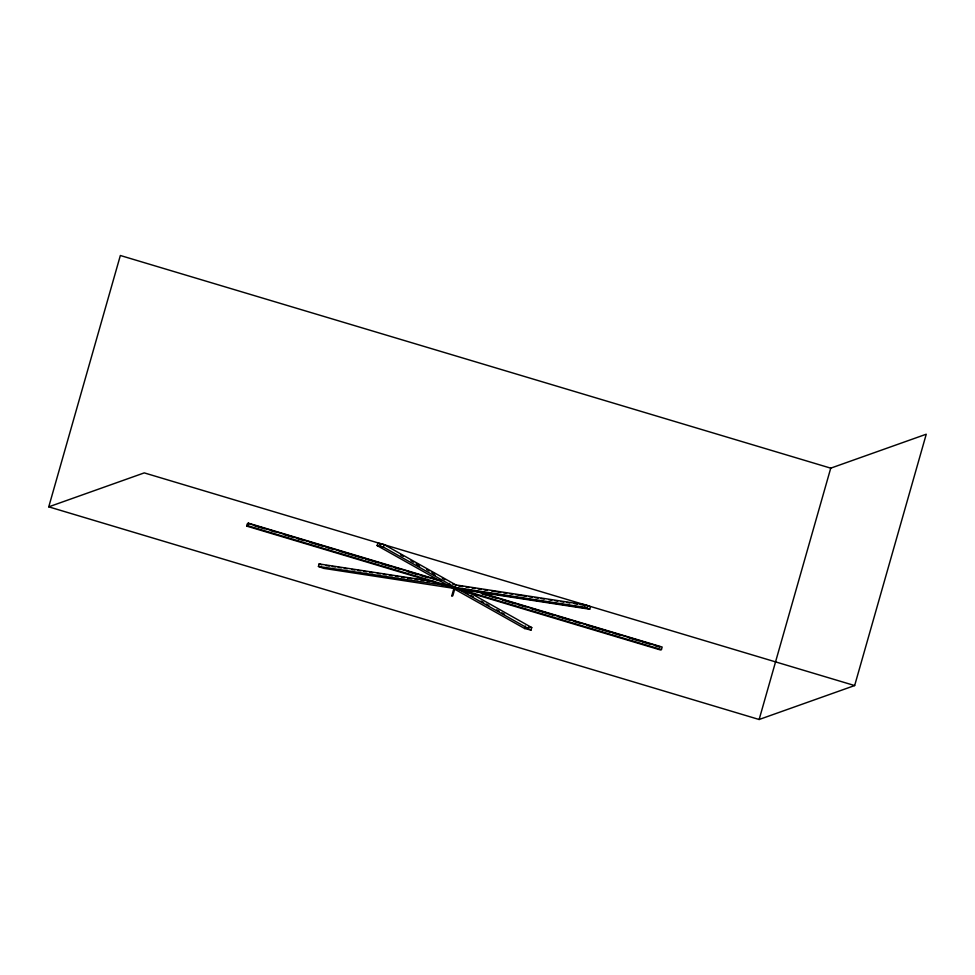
<?xml version="1.0" encoding="UTF-8"?>
<svg xmlns="http://www.w3.org/2000/svg" width="975" height="975" viewBox="0 0 975 975"><rect width="100%" height="100%" fill="white"/><g stroke="black" fill="none" stroke-linecap="round" stroke-linejoin="round"><path stroke-width="1.46" d="M48.75 506.842L120.352 255.499L830.737 468.158L926.25 434.216L854.648 685.559L759.135 719.501L48.75 506.842L144.263 472.887L854.648 685.559M475.666 591.203L662.159 647.034L661.452 649.545L660.355 649.935L246.699 526.11L247.418 523.587L248.515 523.197L440.846 580.771M247.248 525.915L247.967 523.392L438.835 580.539M246.699 526.11L247.796 525.708L248.515 523.197M467.817 591.63L531.728 627.559L531.009 630.082L524.708 628.546L452.973 588.217L323.639 568.352L318.435 566.438L319.142 563.928L434.947 581.709M449.585 583.391L448.866 585.902L377.142 545.573L377.849 543.063L384.162 544.586L455.886 584.927L585.232 604.78L590.436 606.694L589.717 609.217L460.383 589.351L247.796 525.708M380.287 546.341L381.006 543.818M589.717 609.217L584.513 607.291L455.179 587.438L383.443 547.097L384.162 544.586M454.07 587.827L451.693 596.2L452.79 595.81L455.886 584.927L452.741 584.159M524.708 628.546L525.428 626.035M527.865 629.314L528.572 626.803L531.728 627.559M584.513 607.291L585.232 604.78M759.135 719.501L830.737 468.158M448.866 585.902L318.435 566.438M326.259 565.573L329.27 566.036M332.28 566.499L335.29 566.962M338.288 567.426L341.299 567.889M344.309 568.352L347.319 568.815M351.829 569.497L354.839 569.961M357.849 570.424L360.847 570.887M363.858 571.35L366.868 571.813M369.878 572.276L372.889 572.739M377.398 573.422L380.408 573.885M383.407 574.348L386.417 574.811M389.427 575.274L392.438 575.737M395.448 576.201L398.446 576.664M401.456 577.127L404.467 577.59M407.477 578.041L411.986 578.736M414.997 579.199L418.007 579.662M421.005 580.125L424.015 580.588M427.026 581.051L430.036 581.514M458.494 585.878L463.003 586.572M466.013 587.035L469.024 587.498M472.034 587.962L475.032 588.425M478.043 588.888L481.053 589.339M484.063 589.802L487.073 590.265M491.583 590.96L500.602 592.349M503.612 592.812L506.622 593.275M509.633 593.726L512.631 594.189M515.641 594.653L526.171 596.273M529.181 596.737L532.179 597.2M535.19 597.663L538.2 598.114M541.21 598.577L544.221 599.04M548.73 599.735L551.74 600.198M554.738 600.661L557.749 601.124M560.759 601.587L563.769 602.05M566.78 602.501L569.778 602.964M574.299 603.659L577.298 604.122M580.308 604.585L587.827 605.743L587.108 608.254L457.775 588.388M377.142 545.573L383.443 547.097M482.406 593.58L660.16 646.791M254.707 525.769L264.895 528.828M270.733 530.571L275.096 531.875M283.847 534.495L294.036 537.554M296.948 538.419L304.237 540.601M310.062 542.344L323.176 546.268M326.089 547.146L333.377 549.327M339.202 551.07L362.517 558.053M365.43 558.919L378.544 562.843M381.457 563.721L391.658 566.768M394.57 567.645L398.946 568.949M407.684 571.569L417.885 574.628M420.798 575.494L428.086 577.675M481.857 593.775L486.22 595.079M489.133 595.957L496.421 598.138M502.247 599.881L515.361 603.805M518.273 604.683L525.562 606.864M531.387 608.607L554.702 615.578M557.615 616.456L570.728 620.38M573.641 621.258L580.929 623.439M586.755 625.182L610.07 632.153M612.982 633.031L620.271 635.213M629.009 637.833L639.21 640.88M642.123 641.757L649.411 643.939M655.237 645.682L659.612 646.986M661.452 649.545L460.383 589.351L459.286 589.741L531.009 630.082M319.142 563.928L321.75 564.878M400.567 554.824L403.175 556.286M410.999 560.686L413.607 562.161M416.215 563.623L418.823 565.086M426.648 569.485L429.256 570.96M431.864 572.423L434.472 573.885M442.309 578.285L444.917 579.759M377.849 543.063L380.457 544.525M416.983 565.061L419.591 566.524M432.632 573.861L435.24 575.323M465.428 592.3L468.037 593.775M470.645 595.237L473.253 596.7M481.077 601.1L483.685 602.574M486.293 604.037L488.902 605.499M496.726 609.899L499.334 611.374M501.942 612.836L504.55 614.299"/></g></svg>
